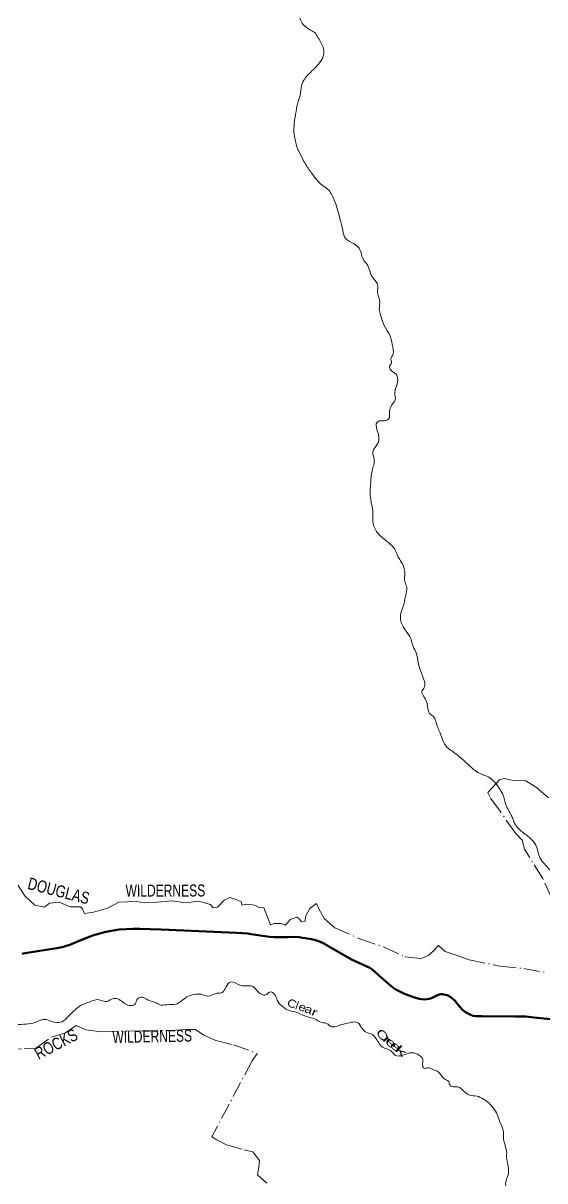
# Model space of a CAD drawing. Header units: feet. Extents: x -252658 to 9, y -366365 to -181930.
# Drawn here: x -84846 to -71818, y -314790 to -285860 of the extents above; entities that cross this region are included whole.
import ezdxf
from ezdxf.enums import TextEntityAlignment as Align

# ---------------------------------------------------------------- set-up
doc = ezdxf.new("R2010")
doc.units = ezdxf.units.FT
doc.header["$LTSCALE"] = 80
doc.linetypes.add('DOT_DASHED', pattern=[7.7, 5, -1.2, 0.3, -1.2])
for name, color, linetype, lineweight in [('20', 7, 'Continuous', 70), ('39', 7, 'Continuous', 13), ('44', 7, 'DOT_DASHED', 13)]:
    doc.layers.add(name, color=color, linetype=linetype, lineweight=lineweight)
doc.layers.add('41', color=7, linetype='Continuous')

msp = doc.modelspace()

# ---------------------------------------------------------------- linework, layer by layer
at = {"layer": '20'}
for points in [[(-84872.7, -309116.51), (-84837.47, -309110.66), (-84796.34, -309103.48), (-84746.49, -309094.57), (-84003, -308977.05), (-83869, -308948.05), (-83684, -308889.05), (-83504, -308818.05), (-83115, -308657.05), (-82785.53, -308566.96), (-82448.44, -308511.8), (-82107.44, -308492.18), (-81931, -308496.05), (-81403, -308506.05), (-79518, -308595.05), (-79232, -308613.05), (-79152, -308622.05), (-78695, -308689.05), (-78579, -308702.05), (-78416, -308703.05), (-78247, -308698.05), (-78099.48, -308693.04), (-77952.24, -308703.48), (-77912, -308709.05), (-77642, -308749.05), (-77542.01, -308772.38), (-77445.01, -308806.04), (-77352.06, -308849.66), (-77264.18, -308902.75), (-77255, -308909.05), (-76646, -309259.05), (-76191, -309470.05), (-76140.31, -309499.89), (-76092, -309541.05), (-75968, -309649.05), (-75603, -309966.05), (-75554.52, -309998.74), (-75475.97, -310044.08), (-75341.47, -310108.4), (-75258, -310140.05), (-75071, -310207.05), (-75012.46, -310228.56), (-74951.99, -310243.84), (-74890.25, -310252.71), (-74827.93, -310255.08), (-74765.7, -310250.92), (-74704.24, -310240.28), (-74644.24, -310223.28), (-74614, -310212.05), (-74581.45, -310195.61), (-74551.18, -310176.01), (-74512.01, -310154.63), (-74484.12, -310141.95), (-74447.98, -310133.37), (-74411.13, -310128.61), (-74373.99, -310127.73), (-74336.96, -310130.74), (-74300.45, -310137.6), (-74264.86, -310148.24)], [(-74264.86, -310148.24), (-74230.57, -310162.54), (-74197.96, -310180.35), (-74167.4, -310201.47), (-74152, -310214.05)], [(-74057.8, -310294.79), (-74093, -310264.62), (-74152, -310214.05)], [(-74057.8, -310294.79), (-74059.43, -310292.89), (-74103.65, -310251.04), (-74152, -310214.05)], [(-71255, -310788.05), (-72096, -310706.05), (-72289, -310686.05), (-72566, -310687.05), (-73394, -310677.05), (-73538.07, -310671.3), (-73607, -310663.05), (-73647, -310649.05), (-73687.63, -310633.89), (-73786, -310584.05), (-73802.4, -310573.12), (-73835.41, -310553.71), (-73882.61, -310512.11), (-73985.28, -310389.25), (-74019.83, -310339.13), (-74057.8, -310294.79)]]:
    msp.add_lwpolyline(points, dxfattribs=at)
at = {"layer": '39'}
for points in [[(-81178.56, -279922.25), (-81220, -279886.05), (-81251, -279822.05), (-81284, -279752.05), (-81312, -279714.05), (-81348, -279687.05), (-81409, -279641.05), (-81475, -279601.05), (-81566, -279576.05), (-81653, -279559.05), (-81767, -279503.05), (-81828, -279446.05), (-81833, -279360.05), (-81799, -279269.05), (-81786, -279189.05), (-81780, -279087.05), (-81753, -279007.05), (-81745, -278950.05), (-81752, -278902.05), (-81768, -278830.05), (-81774, -278794.05), (-81781, -278770.05), (-81781, -278740.05), (-81779, -278700.05), (-81749, -278668.05), (-81715, -278738.05), (-81668, -278758.05), (-81610, -278729.05), (-81564, -278735.05), (-81577, -278813.05), (-81569, -278923.05), (-81510, -278983.05), (-81446, -278972.05), (-81394, -278916.05), (-81371, -278970.05), (-81409, -279030.05), (-81441, -279070.05), (-81459, -279089.05), (-81400, -279158.05), (-81299, -279218.05), (-81239, -279243.05), (-81206, -279359.05), (-81203, -279433.05), (-81201, -279511.05), (-81224, -279608.05), (-81232, -279678.05), (-81193, -279723.05), (-81147, -279803.05), (-81176, -279914.05), (-81187, -280010.05), (-81233, -280130.05), (-81260, -280257.05), (-81287, -280441.05), (-81316, -280575.05), (-81381, -280736.05), (-81421, -280839.05), (-81450, -280927.05), (-81411, -281053.05), (-81386, -281209.05), (-81293, -281292.05), (-81214, -281418.05), (-81092, -281507.05), (-80973, -281630.05), (-80862, -281738.05), (-80722, -281857.05), (-80588, -282032.05), (-80525, -282160.05), (-80504, -282320.05), (-80511, -282464.05), (-80492, -282626.05), (-80442, -282842.05), (-80336, -283076.05), (-80258, -283259.05), (-80187, -283365.05), (-79997, -283600.05), (-79786, -283867.05), (-79603, -283949.05), (-79393, -284010.05), (-79226, -284027.05), (-79016, -283977.05), (-78920, -283931.05), (-78787, -283882.05), (-78629, -283844.05), (-78510, -283928.05), (-78451, -284057.05), (-78340, -284121.05), (-78254, -284284.05), (-78215, -284492.05), (-78157, -284642.05), (-78078, -284830.05), (-78013, -284951.05), (-77975, -285167.05), (-77965, -285382.05), (-77950, -285624.05), (-77898, -285828.05), (-77795, -285945.05), (-77562, -286096.05)], [(-77562, -286096.05), (-77400, -286361.05), (-77334, -286563.05), (-77351, -286687.05), (-77479, -286892.05), (-77634, -287055.05), (-77835, -287283.05), (-77902, -287478.05), (-77945, -287718.05), (-77978, -287821.05), (-78031, -288066.05), (-78075, -288356.05), (-78077, -288631.05), (-78033, -288853.05), (-78002, -288976.05), (-77949, -289084.05), (-77833, -289316.05), (-77663, -289579.05), (-77494, -289796.05), (-77391, -289897.05), (-77244, -290008.05), (-77077, -290278.05), (-76995, -290529.05), (-76935, -290749.05), (-76863, -291045.05), (-76793, -291241.05), (-76581, -291379.05), (-76456, -291487.05), (-76335, -291792.05), (-76270, -291868.05), (-76129, -292199.05), (-76004, -292369.05), (-75991, -292495.05), (-75992, -292635.05), (-75947, -292771.05), (-75951, -293017.05), (-75924, -293143.05), (-75874, -293309.05), (-75752, -293548.05), (-75673, -293704.05), (-75617, -293956.05), (-75625, -294176.05), (-75663, -294228.05), (-75650, -294347.05), (-75694, -294437.05), (-75614, -294573.05), (-75536, -294626.05), (-75491, -294762.05), (-75543, -294989.05), (-75564, -295105.05), (-75553, -295261.05), (-75637, -295400.05), (-75699, -295629.05), (-75697, -295711.05), (-75797, -295791.05), (-75925, -295796.05), (-76007, -295833.05), (-76010, -296015.05), (-75963, -296191.05), (-76003, -296392.05), (-76117, -296563.05), (-76088, -296711.05), (-76092, -296907.05), (-76129, -297037.05), (-76145, -297126.05), (-76171, -297398.05), (-76167, -297757.05), (-76114, -298067.05), (-76115, -298281.05), (-76018, -298561.05), (-75774, -298801.05), (-75594, -298964.05), (-75459, -299239.05), (-75388, -299349.05), (-75316, -299595.05), (-75312, -299825.05), (-75267, -299959.05), (-75294, -300178.05), (-75362, -300458.05), (-75423, -300659.05), (-75294, -301041.05), (-75166, -301240.05), (-75106, -301436.05), (-75029, -301597.05), (-74981, -301827.05), (-74921, -302041.05), (-74827, -302313.05), (-74828, -302465.05), (-74887, -302548.05), (-74795, -302757.05), (-74660, -303147.05), (-74598, -303184.05), (-74543, -303300.05), (-74444, -303578.05), (-74373, -303764.05), (-74257, -303961.05), (-74125, -304056.05)], [(-74125, -304056.05), (-73845, -304280.05), (-73434, -304614.05), (-73217, -304704.05), (-72974, -304953.05), (-72850, -305172.05), (-72774, -305436.05), (-72641, -305680.05), (-72600, -305799.05), (-72446, -306017.05), (-72309, -306126.05), (-72101, -306311.05), (-72003, -306510.05), (-71941, -306718.05), (-71793, -306907.05), (-71663, -307058.05), (-71534, -307240.05), (-71341, -307547.05), (-71083, -307855.05), (-70788, -308163.05), (-70711, -308269.05), (-70631, -308405.05), (-70408, -308527.05), (-70326, -308621.05), (-70173, -308786.05), (-70001, -308897.05), (-69776, -308979.05), (-69530, -309094.05), (-69360, -309231.05), (-69235, -309320.05), (-69188, -309326.05), (-68901, -309394.05), (-68592, -309538.05), (-68428, -309703.05), (-68257, -309789.05), (-67896, -309993.05), (-67785, -310094.05), (-67627, -310191.05), (-67440, -310310.05), (-67290, -310419.05), (-67098, -310586.05), (-66987, -310706.05), (-66888, -310843.05), (-66734, -310986.05), (-66627, -311009.05), (-66510, -311111.05), (-66354, -311081.05), (-66193, -311058.05), (-66085, -311043.05), (-65956, -311117.05), (-65777, -311111.05), (-65655, -311265.05), (-65598, -311450.05), (-65510, -311560.05), (-65307, -311607.05), (-65118, -311711.05), (-64974, -311833.05), (-64813, -311881.05), (-64681, -312035.05), (-64524, -312136.05), (-64308, -312236.05), (-64241, -312358.05), (-64032, -312360.05), (-63936, -312318.05), (-63874, -312327.05), (-63768, -312483.05), (-63648, -312652.05), (-63508, -312697.05), (-63364, -312760.05), (-63213, -312885.05), (-63124, -312957.05), (-63061, -313002.05), (-63020.06, -313030.03)], [(-91838.67, -312741.5), (-91785, -312766.05), (-91621, -312755.05), (-91449, -312635.05), (-91295, -312542.05), (-91098, -312471.05), (-90922, -312367.05), (-90700, -312254.05), (-90532, -312206.05), (-90377, -312239.05), (-90249, -312158.05), (-90135, -312011.05), (-90007, -311906.05), (-89818, -311907.05), (-89676, -311910.05), (-89371, -311890.05), (-89238, -311879.05), (-89136, -311878.05), (-88873, -311842.05), (-88740, -311805.05), (-88560, -311744.05), (-88341, -311730.05), (-88102, -311714.05), (-87891, -311711.05), (-87740, -311756.05), (-87672, -311751.05), (-87450, -311662.05), (-87318, -311540.05), (-87116, -311353.05), (-86960, -311286.05), (-86822, -311178.05), (-86612, -311105.05), (-86420, -310995.05), (-86222, -310874.05), (-86040, -310742.05), (-85783, -310680.05), (-85580, -310705.05), (-85390, -310808.05), (-85171, -310870.05), (-84960, -310881.05), (-84709, -310867.05), (-84504, -310813.05), (-84304, -310754.05), (-84141, -310805.05), (-83884, -310815.05), (-83712, -310673.05), (-83550, -310516.05), (-83410, -310411.05), (-83200, -310325.05), (-82979, -310262.05), (-82754, -310306.05), (-82592, -310233.05), (-82447, -310260.05), (-82195, -310410.05), (-82047, -310367.05), (-81985, -310236.05), (-81859, -310204.05), (-81728, -310271.05), (-81567, -310326.05), (-81401, -310396.05), (-81203, -310383.05), (-81042, -310376.05), (-80896, -310297.05), (-80758, -310194.05), (-80578, -310134.05), (-80403, -310127.05), (-80230, -310174.05), (-80013, -310104.05), (-79873, -310083.05), (-79781, -309946.05), (-79652, -309817.05), (-79414, -309906.05), (-79199, -309914.05), (-79084, -309951.05), (-78987, -310059.05), (-78862, -310144.05)], [(-78862, -310144.05), (-78762, -310135.05), (-78690, -310073.05), (-78557, -310138.05), (-78503, -310272.05), (-78378, -310427.05), (-78198, -310534.05), (-78021, -310582.05), (-77741, -310695.05), (-77572, -310739.05), (-77393, -310832.05), (-77254, -310863.05), (-77165, -310929.05), (-77038, -310936.05), (-76914, -310889.05), (-76774, -310862.05), (-76613, -310821.05), (-76472, -310850.05), (-76409, -310945.05), (-76357, -311007.05), (-76296, -311069.05), (-76151, -311120.05), (-76054, -311209.05), (-75975, -311327.05), (-75871, -311450.05), (-75730, -311505.05), (-75611, -311593.05), (-75543, -311658.05), (-75416, -311663.05), (-75268, -311616.05), (-75133, -311587.05), (-75000, -311628.05), (-74903, -311690.05), (-74863, -311775.05), (-74870, -311888.05), (-74835, -311977.05), (-74743, -311967.05), (-74598, -312012.05), (-74483, -312065.05), (-74410, -312151.05), (-74325, -312244.05), (-74206, -312337.05), (-74206, -312339.05), (-74163, -312421.05), (-74022, -312438.05), (-73920, -312474.05), (-73857, -312533.05), (-73697, -312648.05), (-73518, -312673.05), (-73347, -312750.05), (-73212, -312853.05), (-73110, -312968.05), (-73005, -313132.05), (-72945, -313312.05), (-72864, -313497.05), (-72847, -313645.05), (-72842, -313793.05), (-72811, -313901.05), (-72765.24, -314089.79)], [(-71913.35, -316051.15), (-71919.06, -316033.8), (-72038.69, -315816.31), (-72190.69, -315659.04), (-72367.19, -315602.2), (-72402.93, -315499.57), (-72470.35, -315284.25), (-72538.07, -315143.31), (-72666.47, -315110.75), (-72748.4, -315007.97), (-72796.08, -314877.15), (-72728.77, -314616.01), (-72749.8, -314348.56), (-72775.13, -314153.47), (-72764.83, -314087.16)]]:
    msp.add_spline(points, degree=3, dxfattribs=at)
at = {"layer": '44'}
for points in [[(-71649.53, -307710.7), (-71867.84, -307235.64), (-72329.5, -306502.24), (-72380.66, -306280.52), (-72550.83, -306101.5), (-72936.72, -305551.96), (-73186.89, -305205.11), (-73237.44, -305085.9), (-73137.66, -304980.64), (-72948.06, -304765.98), (-72831.28, -304739.32), (-72609.16, -304788.36), (-72290.14, -304796.42), (-72029.5, -304964.52), (-71721.94, -305223.66)], [(-84990.49, -307387.03), (-84807.67, -307668.71), (-84557.89, -307896.97), (-84309.74, -307950.36), (-84187.99, -307853.42), (-83948.8, -307828.31), (-83669.33, -307940.38), (-83410.48, -307945.67), (-83362.98, -307994.5), (-83314.37, -308109.68), (-83093.11, -308074.29), (-82742.47, -307972.21), (-82455.42, -307823.1), (-82238.61, -307819.82), (-82027.71, -307808.42), (-81807.37, -307841.36), (-81502.09, -307827.13), (-81122.24, -307789.74), (-80781.74, -307842.28), (-80464.1, -307804.1), (-80168.14, -307884.22), (-80097.02, -307967.52), (-79988.46, -307954.83), (-79825.39, -307771.99), (-79681.98, -307705.47), (-79550.08, -307747.34), (-79404.57, -307821.53), (-79385.55, -307898.15), (-79256.76, -307873.65), (-79056.44, -307902.31), (-78952.8, -307955.88), (-78832.5, -307965.44), (-78801.6, -308054.26), (-78671.73, -308391.55), (-78574.94, -308358.6), (-78402.3, -308356.77), (-78300.5, -308398.26), (-78243.49, -308338.68), (-78178.12, -308255.1), (-78002.76, -308201.05), (-77941.24, -308252.07), (-77891.92, -308315), (-77801.39, -308300.07), (-77793.81, -308185.6), (-77690.73, -307985.93), (-77522.43, -307861.44), (-77464.01, -307992.82), (-77330.85, -308235.68), (-77061, -308464.19), (-76434.6, -308745.46), (-75831.25, -308950.06), (-75312.72, -309193.78), (-74897.79, -309233.2), (-74714.02, -309151.11), (-74563.54, -309008.31), (-74473.92, -308912.98), (-74305.32, -309059.82), (-74079.52, -309133.02), (-73710.02, -309266.33), (-72933.42, -309424.88), (-72342.11, -309482.62), (-71765.5, -309588.4)], [(-85285.73, -311515.45), (-84817.68, -311487.2), (-84538.66, -311484.71), (-84125.16, -311188.47), (-83786.62, -311090.26), (-83523.16, -310904.67), (-83281.79, -311014.25), (-82891.07, -311063.41), (-81885.24, -311043.99), (-81168.55, -311032.97), (-80790.91, -311011.62), (-80546, -311008.69), (-80337.21, -311152.02), (-80031.91, -311282.51), (-79593.85, -311392.56), (-79002.64, -311605.05), (-79125.57, -311788.39), (-80135.05, -313690.95), (-80007.64, -313766.93), (-79768.5, -313892.55), (-79332.61, -314014.64), (-79108.51, -314065.71), (-78942.91, -314284.87), (-78959.23, -314451.47), (-78991.86, -314635.96), (-78763.99, -314851.89)]]:
    msp.add_lwpolyline(points, dxfattribs=at)

# ---------------------------------------------------------------- texts
at = {"layer": '41'}
for s, rotation, width, p in [('C', 336.708, 1.2, (-78172.11, -310451.2)), ('e', 337.933, 1.25, (-77905.89, -310542.38)), ('a', 340.266, 1.3, (-77748.23, -310600.3)), ('r', 336.396, 1.45, (-77603.96, -310663.16)), ('C', 308.942, 1.55, (-75958.5, -311204)), ('r', 310.512, 2.05, (-75828.75, -311321.18)), ('e', 317.56, 1.95, (-75721.28, -311417.76)), ('e', 321.783, 1.75, (-75605.18, -311507.06)), ('k', 317.141, 2.2, (-75475.76, -311616.58))]:
    msp.add_text(s, height=200, rotation=rotation, dxfattribs=dict(at, width=width)).set_placement(p, align=Align.CENTER)
msp.add_text('l', height=200, rotation=339.757, dxfattribs=at).set_placement((-78039.15, -310501), align=Align.CENTER)
at = {"layer": '44'}
for s, rotation, width, p in [('DOUGLAS', 345.503, 0.8, (-84756.13, -307491.66)), ('WILDERNESS', 0.093, 0.75, (-82288.37, -307687.23)), ('ROCKS', 27.619, 0.8, (-84461.94, -311769.33)), ('WILDERNESS', 1.106, 0.75, (-82614.99, -311346.75))]:
    msp.add_text(s, height=300, rotation=rotation, dxfattribs=dict(at, width=width)).set_placement(p)

doc.saveas('drawing.dxf')
